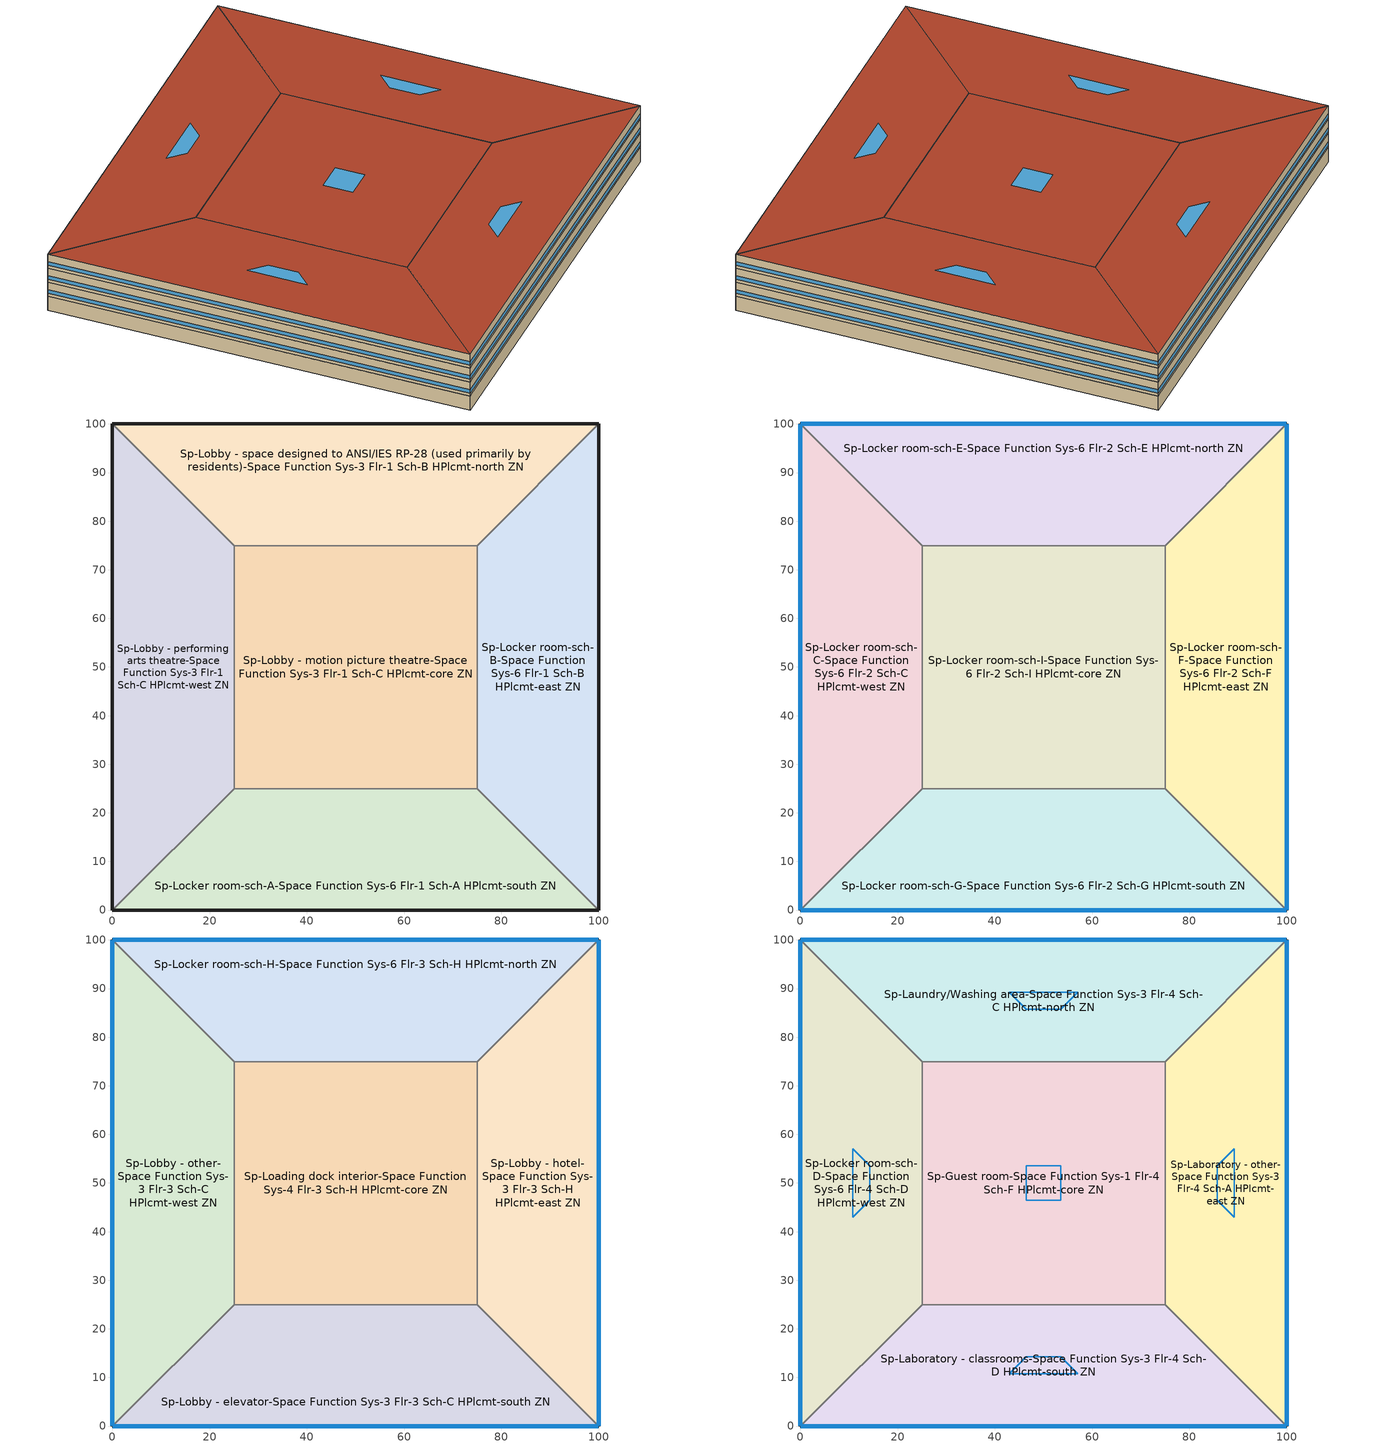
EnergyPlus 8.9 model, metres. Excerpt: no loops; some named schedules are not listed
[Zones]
Sp-Lobby - motion picture theatre-Space Function Sys-3 Flr-1 Sch-C HPlcmt-core ZN
 floor ground (BTAP-Grnd-Floor-Mass:U-0.757): 25,25 25,75 75,75 75,25 z0
 wall to Sp-Lobby - performing arts theatre-Space Function Sys-3 Flr-1 Sch-C HPlcmt-west ZN (BTAP-Int-Wall): 25,75 25,25 z0:3.8
 wall to Sp-Lobby - space designed to ANSI/IES RP-28 (used primarily by residents)-Space Function Sys-3 Flr-1 Sch-B HPlcmt-north ZN (BTAP-Int-Wall): 75,75 25,75 z0:3.8
 wall to Sp-Locker room-sch-B-Space Function Sys-6 Flr-1 Sch-B HPlcmt-east ZN (BTAP-Int-Wall): 75,25 75,75 z0:3.8
 wall to Sp-Locker room-sch-A-Space Function Sys-6 Flr-1 Sch-A HPlcmt-south ZN (BTAP-Int-Wall): 25,25 75,25 z0:3.8
Sp-Lobby - performing arts theatre-Space Function Sys-3 Flr-1 Sch-C HPlcmt-west ZN
 floor ground (BTAP-Grnd-Floor-Mass:U-0.757): 0,0 0,100 25,75 25,25 z0
 wall ground (BTAP-Grnd-Wall-Mass:U-0.284): 0,100 0,0 z0:3.8
 wall to Sp-Lobby - space designed to ANSI/IES RP-28 (used primarily by residents)-Space Function Sys-3 Flr-1 Sch-B HPlcmt-north ZN (BTAP-Int-Wall): 25,75 0,100 z0:3.8
 wall to Sp-Locker room-sch-A-Space Function Sys-6 Flr-1 Sch-A HPlcmt-south ZN (BTAP-Int-Wall): 0,0 25,25 z0:3.8
Sp-Lobby - space designed to ANSI/IES RP-28 (used primarily by residents)-Space Function Sys-3 Flr-1 Sch-B HPlcmt-north ZN
 floor ground (BTAP-Grnd-Floor-Mass:U-0.757): 0,100 100,100 75,75 25,75 z0
 wall ground (BTAP-Grnd-Wall-Mass:U-0.284): 100,100 0,100 z0:3.8
 wall to Sp-Locker room-sch-B-Space Function Sys-6 Flr-1 Sch-B HPlcmt-east ZN (BTAP-Int-Wall): 75,75 100,100 z0:3.8
Sp-Locker room-sch-A-Space Function Sys-6 Flr-1 Sch-A HPlcmt-south ZN
 floor ground (BTAP-Grnd-Floor-Mass:U-0.757): 100,0 0,0 25,25 75,25 z0
 wall ground (BTAP-Grnd-Wall-Mass:U-0.284): 0,0 100,0 z0:3.8
 wall to Sp-Locker room-sch-B-Space Function Sys-6 Flr-1 Sch-B HPlcmt-east ZN (BTAP-Int-Wall): 100,0 75,25 z0:3.8
Sp-Locker room-sch-B-Space Function Sys-6 Flr-1 Sch-B HPlcmt-east ZN
 floor ground (BTAP-Grnd-Floor-Mass:U-0.757): 100,100 100,0 75,25 75,75 z0
 wall ground (BTAP-Grnd-Wall-Mass:U-0.284): 100,0 100,100 z0:3.8
Sp-Locker room-sch-C-Space Function Sys-6 Flr-2 Sch-C HPlcmt-west ZN
 floor to Sp-Lobby - performing arts theatre-Space Function Sys-3 Flr-1 Sch-C HPlcmt-west ZN (BTAP-Int-Floor): 0,0 0,100 25,75 25,25 z3.8
 wall outside (BTAP-Ext-Wall-Mass:U-0.21): 0,100 0,0 z3.8:7.6
 wall to Sp-Locker room-sch-E-Space Function Sys-6 Flr-2 Sch-E HPlcmt-north ZN (BTAP-Int-Wall): 25,75 0,100 z3.8:7.6
 wall to Sp-Locker room-sch-I-Space Function Sys-6 Flr-2 Sch-I HPlcmt-core ZN (BTAP-Int-Wall): 25,25 25,75 z3.8:7.6
 wall to Sp-Locker room-sch-G-Space Function Sys-6 Flr-2 Sch-G HPlcmt-south ZN (BTAP-Int-Wall): 0,0 25,25 z3.8:7.6
 window (BTAP-Ext-FixedWindow:U=0.190 SHGC=0.600): 0,99.97 0,0.03 z4.56:5.51
Sp-Locker room-sch-E-Space Function Sys-6 Flr-2 Sch-E HPlcmt-north ZN
 floor to Sp-Lobby - space designed to ANSI/IES RP-28 (used primarily by residents)-Space Function Sys-3 Flr-1 Sch-B HPlcmt-north ZN (BTAP-Int-Floor): 0,100 100,100 75,75 25,75 z3.8
 wall outside (BTAP-Ext-Wall-Mass:U-0.21): 100,100 0,100 z3.8:7.6
 wall to Sp-Locker room-sch-F-Space Function Sys-6 Flr-2 Sch-F HPlcmt-east ZN (BTAP-Int-Wall): 75,75 100,100 z3.8:7.6
 wall to Sp-Locker room-sch-I-Space Function Sys-6 Flr-2 Sch-I HPlcmt-core ZN (BTAP-Int-Wall): 25,75 75,75 z3.8:7.6
 window (BTAP-Ext-FixedWindow:U=0.190 SHGC=0.600): 99.97,100 0.03,100 z4.56:5.51
Sp-Locker room-sch-F-Space Function Sys-6 Flr-2 Sch-F HPlcmt-east ZN
 floor to Sp-Locker room-sch-B-Space Function Sys-6 Flr-1 Sch-B HPlcmt-east ZN (BTAP-Int-Floor): 100,100 100,0 75,25 75,75 z3.8
 wall outside (BTAP-Ext-Wall-Mass:U-0.21): 100,0 100,100 z3.8:7.6
 wall to Sp-Locker room-sch-G-Space Function Sys-6 Flr-2 Sch-G HPlcmt-south ZN (BTAP-Int-Wall): 75,25 100,0 z3.8:7.6
 wall to Sp-Locker room-sch-I-Space Function Sys-6 Flr-2 Sch-I HPlcmt-core ZN (BTAP-Int-Wall): 75,75 75,25 z3.8:7.6
 window (BTAP-Ext-FixedWindow:U=0.190 SHGC=0.600): 100,0.03 100,99.97 z4.56:5.51
Sp-Locker room-sch-G-Space Function Sys-6 Flr-2 Sch-G HPlcmt-south ZN
 floor to Sp-Locker room-sch-A-Space Function Sys-6 Flr-1 Sch-A HPlcmt-south ZN (BTAP-Int-Floor): 100,0 0,0 25,25 75,25 z3.8
 wall outside (BTAP-Ext-Wall-Mass:U-0.21): 0,0 100,0 z3.8:7.6
 wall to Sp-Locker room-sch-I-Space Function Sys-6 Flr-2 Sch-I HPlcmt-core ZN (BTAP-Int-Wall): 75,25 25,25 z3.8:7.6
 window (BTAP-Ext-FixedWindow:U=0.190 SHGC=0.600): 0.03,0 99.97,0 z4.56:5.51
Sp-Locker room-sch-I-Space Function Sys-6 Flr-2 Sch-I HPlcmt-core ZN
 floor to Sp-Lobby - motion picture theatre-Space Function Sys-3 Flr-1 Sch-C HPlcmt-core ZN (BTAP-Int-Floor): 25,25 25,75 75,75 75,25 z3.8
Sp-Loading dock interior-Space Function Sys-4 Flr-3 Sch-H HPlcmt-core ZN
 floor to Sp-Locker room-sch-I-Space Function Sys-6 Flr-2 Sch-I HPlcmt-core ZN (BTAP-Int-Floor): 25,25 25,75 75,75 75,25 z7.6
 wall to Sp-Lobby - other-Space Function Sys-3 Flr-3 Sch-C HPlcmt-west ZN (BTAP-Int-Wall): 25,75 25,25 z7.6:11.4
 wall to Sp-Locker room-sch-H-Space Function Sys-6 Flr-3 Sch-H HPlcmt-north ZN (BTAP-Int-Wall): 75,75 25,75 z7.6:11.4
 wall to Sp-Lobby - hotel-Space Function Sys-3 Flr-3 Sch-H HPlcmt-east ZN (BTAP-Int-Wall): 75,25 75,75 z7.6:11.4
 wall to Sp-Lobby - elevator-Space Function Sys-3 Flr-3 Sch-C HPlcmt-south ZN (BTAP-Int-Wall): 25,25 75,25 z7.6:11.4
Sp-Lobby - elevator-Space Function Sys-3 Flr-3 Sch-C HPlcmt-south ZN
 floor to Sp-Locker room-sch-G-Space Function Sys-6 Flr-2 Sch-G HPlcmt-south ZN (BTAP-Int-Floor): 100,0 0,0 25,25 75,25 z7.6
 wall outside (BTAP-Ext-Wall-Mass:U-0.21): 0,0 100,0 z7.6:11.4
 wall to Sp-Lobby - other-Space Function Sys-3 Flr-3 Sch-C HPlcmt-west ZN (BTAP-Int-Wall): 25,25 0,0 z7.6:11.4
 wall to Sp-Lobby - hotel-Space Function Sys-3 Flr-3 Sch-H HPlcmt-east ZN (BTAP-Int-Wall): 100,0 75,25 z7.6:11.4
 window (BTAP-Ext-FixedWindow:U=0.190 SHGC=0.600): 0.03,0 99.97,0 z8.36:9.31
Sp-Lobby - hotel-Space Function Sys-3 Flr-3 Sch-H HPlcmt-east ZN
 floor to Sp-Locker room-sch-F-Space Function Sys-6 Flr-2 Sch-F HPlcmt-east ZN (BTAP-Int-Floor): 100,100 100,0 75,25 75,75 z7.6
 wall outside (BTAP-Ext-Wall-Mass:U-0.21): 100,0 100,100 z7.6:11.4
 wall to Sp-Locker room-sch-H-Space Function Sys-6 Flr-3 Sch-H HPlcmt-north ZN (BTAP-Int-Wall): 100,100 75,75 z7.6:11.4
 window (BTAP-Ext-FixedWindow:U=0.190 SHGC=0.600): 100,0.03 100,99.97 z8.36:9.31
Sp-Lobby - other-Space Function Sys-3 Flr-3 Sch-C HPlcmt-west ZN
 floor to Sp-Locker room-sch-C-Space Function Sys-6 Flr-2 Sch-C HPlcmt-west ZN (BTAP-Int-Floor): 0,0 0,100 25,75 25,25 z7.6
 wall outside (BTAP-Ext-Wall-Mass:U-0.21): 0,100 0,0 z7.6:11.4
 wall to Sp-Locker room-sch-H-Space Function Sys-6 Flr-3 Sch-H HPlcmt-north ZN (BTAP-Int-Wall): 25,75 0,100 z7.6:11.4
 window (BTAP-Ext-FixedWindow:U=0.190 SHGC=0.600): 0,99.97 0,0.03 z8.36:9.31
Sp-Locker room-sch-H-Space Function Sys-6 Flr-3 Sch-H HPlcmt-north ZN
 floor to Sp-Locker room-sch-E-Space Function Sys-6 Flr-2 Sch-E HPlcmt-north ZN (BTAP-Int-Floor): 0,100 100,100 75,75 25,75 z7.6
 wall outside (BTAP-Ext-Wall-Mass:U-0.21): 100,100 0,100 z7.6:11.4
 window (BTAP-Ext-FixedWindow:U=0.190 SHGC=0.600): 99.97,100 0.03,100 z8.36:9.31
Sp-Guest room-Space Function Sys-1 Flr-4 Sch-F HPlcmt-core ZN
 floor to Sp-Loading dock interior-Space Function Sys-4 Flr-3 Sch-H HPlcmt-core ZN (BTAP-Int-Floor): 25,25 25,75 75,75 75,25 z11.4
 wall to Sp-Locker room-sch-D-Space Function Sys-6 Flr-4 Sch-D HPlcmt-west ZN (BTAP-Int-Wall): 25,75 25,25 z11.4:15.2
 wall to Sp-Laundry/Washing area-Space Function Sys-3 Flr-4 Sch-C HPlcmt-north ZN (BTAP-Int-Wall): 75,75 25,75 z11.4:15.2
 wall to Sp-Laboratory - other-Space Function Sys-3 Flr-4 Sch-A HPlcmt-east ZN (BTAP-Int-Wall): 75,25 75,75 z11.4:15.2
 wall to Sp-Laboratory - classrooms-Space Function Sys-3 Flr-4 Sch-D HPlcmt-south ZN (BTAP-Int-Wall): 25,25 75,25 z11.4:15.2
 roof outside (BTAP-Ext-Roof-Metal:U-0.138): 75,25 75,75 25,75 25,25 z15.2
 skylight (BTAP-Ext-Skylights:U=0.190 SHGC=0.600): 53.54,46.46 53.54,53.54 46.46,53.54 46.46,46.46 z15.2
Sp-Laboratory - classrooms-Space Function Sys-3 Flr-4 Sch-D HPlcmt-south ZN
 floor to Sp-Lobby - elevator-Space Function Sys-3 Flr-3 Sch-C HPlcmt-south ZN (BTAP-Int-Floor): 100,0 0,0 25,25 75,25 z11.4
 wall outside (BTAP-Ext-Wall-Mass:U-0.21): 0,0 100,0 z11.4:15.2
 wall to Sp-Locker room-sch-D-Space Function Sys-6 Flr-4 Sch-D HPlcmt-west ZN (BTAP-Int-Wall): 25,25 0,0 z11.4:15.2
 wall to Sp-Laboratory - other-Space Function Sys-3 Flr-4 Sch-A HPlcmt-east ZN (BTAP-Int-Wall): 100,0 75,25 z11.4:15.2
 window (BTAP-Ext-FixedWindow:U=0.190 SHGC=0.600): 0.03,0 99.97,0 z12.16:13.11
 roof outside (BTAP-Ext-Roof-Metal:U-0.138): 75,25 25,25 0,0 100,0 z15.2
 skylight (BTAP-Ext-Skylights:U=0.190 SHGC=0.600): 53.54,14.27 46.46,14.27 42.93,10.73 57.07,10.73 z15.2
Sp-Laboratory - other-Space Function Sys-3 Flr-4 Sch-A HPlcmt-east ZN
 floor to Sp-Lobby - hotel-Space Function Sys-3 Flr-3 Sch-H HPlcmt-east ZN (BTAP-Int-Floor): 100,100 100,0 75,25 75,75 z11.4
 wall outside (BTAP-Ext-Wall-Mass:U-0.21): 100,0 100,100 z11.4:15.2
 wall to Sp-Laundry/Washing area-Space Function Sys-3 Flr-4 Sch-C HPlcmt-north ZN (BTAP-Int-Wall): 100,100 75,75 z11.4:15.2
 window (BTAP-Ext-FixedWindow:U=0.190 SHGC=0.600): 100,0.03 100,99.97 z12.16:13.11
 roof outside (BTAP-Ext-Roof-Metal:U-0.138): 75,75 75,25 100,0 100,100 z15.2
 skylight (BTAP-Ext-Skylights:U=0.190 SHGC=0.600): 85.73,53.54 85.73,46.46 89.27,42.93 89.27,57.07 z15.2
Sp-Laundry/Washing area-Space Function Sys-3 Flr-4 Sch-C HPlcmt-north ZN
 floor to Sp-Locker room-sch-H-Space Function Sys-6 Flr-3 Sch-H HPlcmt-north ZN (BTAP-Int-Floor): 0,100 100,100 75,75 25,75 z11.4
 wall outside (BTAP-Ext-Wall-Mass:U-0.21): 100,100 0,100 z11.4:15.2
 wall to Sp-Locker room-sch-D-Space Function Sys-6 Flr-4 Sch-D HPlcmt-west ZN (BTAP-Int-Wall): 0,100 25,75 z11.4:15.2
 window (BTAP-Ext-FixedWindow:U=0.190 SHGC=0.600): 99.97,100 0.03,100 z12.16:13.11
 roof outside (BTAP-Ext-Roof-Metal:U-0.138): 25,75 75,75 100,100 0,100 z15.2
 skylight (BTAP-Ext-Skylights:U=0.190 SHGC=0.600): 46.46,85.73 53.54,85.73 57.07,89.27 42.93,89.27 z15.2
Sp-Locker room-sch-D-Space Function Sys-6 Flr-4 Sch-D HPlcmt-west ZN
 floor to Sp-Lobby - other-Space Function Sys-3 Flr-3 Sch-C HPlcmt-west ZN (BTAP-Int-Floor): 0,0 0,100 25,75 25,25 z11.4
 wall outside (BTAP-Ext-Wall-Mass:U-0.21): 0,100 0,0 z11.4:15.2
 window (BTAP-Ext-FixedWindow:U=0.190 SHGC=0.600): 0,99.97 0,0.03 z12.16:13.11
 roof outside (BTAP-Ext-Roof-Metal:U-0.138): 25,25 25,75 0,100 0,0 z15.2
 skylight (BTAP-Ext-Skylights:U=0.190 SHGC=0.600): 14.27,46.46 14.27,53.54 10.73,57.07 10.73,42.93 z15.2
[Building]
Building 1
[Site:Location]
Fort McMurray AP_AB_CAN: Latitude {deg}=56.653; Longitude {deg}=-111.223; Time Zone {hr}=-7; Elevation {m}=369.1
[Site:GroundTemperature:BuildingSurface]
19.527, 19.502, 19.536, 19.598, 20.002, 21.64, 22.225, 22.375, 21.449, 20.121, 19.802, 19.633
[Site:WaterMainsTemperature]
Calculation Method=Correlation; Annual Average Outdoor Air Temperature {C}=1.875; Maximum Difference In Monthly Average Outdoor Air Temperatures {deltaC}=34.4
[SizingPeriod:DesignDay] Day of Month=21; Dry-Bulb Temperature Range Modifier Type=DefaultMultipliers; Humidity Condition Type=Wetbulb; Barometric Pressure {Pa}=96969; Rain Indicator=No; Snow Indicator=No; Daylight Saving Time Indicator=No
Name | Month | Day Type | Maximum Dry-Bulb Temperature {C} | Daily Dry-Bulb Temperature Range {deltaC} | Wetbulb or DewPoint at Maximum Dry-Bulb {C} | Wind Speed {m/s} | Wind Direction {deg} | Solar Model Indicator | ASHRAE Clear Sky Optical Depth for Beam Irradiance (taub) | ASHRAE Clear Sky Optical Depth for Diffuse Irradiance (taud) | Sky Clearness
Fort McMurray AP Ann Clg .4% Condns DB=>MWB | 7 | SummerDesignDay | 28.9 | 12.4 | 17.8 | 3.7 | 250 | ASHRAETau | 0.377 | 2.403
Fort McMurray AP Ann Htg 99.6% Condns DB | 1 | WinterDesignDay | -36.2 | 0 | -36.2 | 1 | 90 | ASHRAEClearSky |  |  | 0
[Material] Thermal Absorptance=0.9
Name | Roughness | Thickness {m} | Conductivity {W/m-K} | Density {kg/m3} | Specific Heat {J/kg-K} | Solar Absorptance | Visible Absorptance
1/2IN Gypsum 1 | Smooth | 0.0127 | 0.16 | 784.9 | 830 | 0.4 | 0.4
100mm Normalweight concrete floor 1 | MediumSmooth | 0.1016 | 2.31 | 2322 | 832 | 0.7 | 0.7
1IN Stucco 1 | Smooth | 0.0253 | 0.6918 | 1858 | 837 | 0.7 | 0.92
6 in. Normalweight Concrete Floor 1; 6 in. Normalweight Concrete Floor 2 | MediumRough | 0.1524 | 2.31 | 2322 | 832 | 0.7 | 0.7
8IN CONCRETE HW RefBldg 1 | Rough | 0.2032 | 1.311 | 2240 | 836.8 | 0.7 | 0.7
G01 13mm gypsum board 1 | Smooth | 0.0127 | 0.16 | 800 | 1090 | 0.7 | 0.5
Metal Roof Surface 1 | Smooth | 0.0008 | 45.28 | 7824 | 500 | 0.7 | 0.7
[Material:NoMass] Roughness=Smooth; Thermal Absorptance=0.9; Solar Absorptance=0.7
Name | Thermal Resistance {m2-K/W} | Visible Absorptance
Typical Carpet Pad | 0.21648 | 0.8
Typical Carpet Pad 2 | 1.25503 | 0.8
Typical Carpet Pad 3 | 3.45515 | 0.8
Typical Insulation 2 | 4.49096 | 0.7
Typical Insulation 3 | 7.24636 | 0.7
[WindowMaterial:SimpleGlazingSystem]
SimpleGlazing:U=0.190 SHGC=0.600: U-Factor {W/m2-K}=1.9; Solar Heat Gain Coefficient=0.6; Visible Transmittance=0.21
[Construction]
BTAP-Ext-FixedWindow:U=0.190 SHGC=0.600; BTAP-Ext-Skylights:U=0.190 SHGC=0.600: SimpleGlazing:U=0.190 SHGC=0.600
BTAP-Ext-Roof-Metal:U-0.138: Metal Roof Surface 1, Typical Insulation 3
BTAP-Ext-Wall-Mass:U-0.21: 1IN Stucco 1, 8IN CONCRETE HW RefBldg 1, Typical Insulation 2, 1/2IN Gypsum 1
BTAP-Grnd-Floor-Mass:U-0.757: 6 in. Normalweight Concrete Floor 1, Typical Carpet Pad 2
BTAP-Grnd-Wall-Mass:U-0.284: 6 in. Normalweight Concrete Floor 2, Typical Carpet Pad 3
BTAP-Int-Floor: 100mm Normalweight concrete floor 1, Typical Carpet Pad
BTAP-Int-Wall: G01 13mm gypsum board 1, G01 13mm gypsum board 1
[Zone]
Sp-Guest room-Space Function Sys-1 Flr-4 Sch-F HPlcmt-core ZN; Sp-Laboratory - classrooms-Space Function Sys-3 Flr-4 Sch-D HPlcmt-south ZN; Sp-Laboratory - other-Space Function Sys-3 Flr-4 Sch-A HPlcmt-east ZN; Sp-Laundry/Washing area-Space Function Sys-3 Flr-4 Sch-C HPlcmt-north ZN; Sp-Loading dock interior-Space Function Sys-4 Flr-3 Sch-H HPlcmt-core ZN; Sp-Lobby - elevator-Space Function Sys-3 Flr-3 Sch-C HPlcmt-south ZN; Sp-Lobby - hotel-Space Function Sys-3 Flr-3 Sch-H HPlcmt-east ZN; Sp-Lobby - motion picture theatre-Space Function Sys-3 Flr-1 Sch-C HPlcmt-core ZN; Sp-Lobby - other-Space Function Sys-3 Flr-3 Sch-C HPlcmt-west ZN; Sp-Lobby - performing arts theatre-Space Function Sys-3 Flr-1 Sch-C HPlcmt-west ZN; Sp-Lobby - space designed to ANSI/IES RP-28 (used primarily by residents)-Space Function Sys-3 Flr-1 Sch-B HPlcmt-north ZN; Sp-Locker room-sch-A-Space Function Sys-6 Flr-1 Sch-A HPlcmt-south ZN; Sp-Locker room-sch-B-Space Function Sys-6 Flr-1 Sch-B HPlcmt-east ZN; Sp-Locker room-sch-C-Space Function Sys-6 Flr-2 Sch-C HPlcmt-west ZN; Sp-Locker room-sch-D-Space Function Sys-6 Flr-4 Sch-D HPlcmt-west ZN; Sp-Locker room-sch-E-Space Function Sys-6 Flr-2 Sch-E HPlcmt-north ZN; Sp-Locker room-sch-F-Space Function Sys-6 Flr-2 Sch-F HPlcmt-east ZN; Sp-Locker room-sch-G-Space Function Sys-6 Flr-2 Sch-G HPlcmt-south ZN; Sp-Locker room-sch-H-Space Function Sys-6 Flr-3 Sch-H HPlcmt-north ZN; Sp-Locker room-sch-I-Space Function Sys-6 Flr-2 Sch-I HPlcmt-core ZN
[ZoneInfiltration:DesignFlowRate] Schedule=Always On Discrete; Design Flow Rate Calculation Method=Flow/ExteriorArea; Flow per Exterior Surface Area {m3/s-m2}=0.00025; Constant Term Coefficient=0; Temperature Term Coefficient=0; Velocity Term Coefficient=0.224; Velocity Squared Term Coefficient=0
Name | Zone or ZoneList
Guest room-Space Function Infiltration | Sp-Guest room-Space Function Sys-1 Flr-4 Sch-F HPlcmt-core ZN
Laboratory - classrooms-Space Function Infiltration | Sp-Laboratory - classrooms-Space Function Sys-3 Flr-4 Sch-D HPlcmt-south ZN
Laboratory - other-Space Function Infiltration | Sp-Laboratory - other-Space Function Sys-3 Flr-4 Sch-A HPlcmt-east ZN
Laundry/Washing area-Space Function Infiltration | Sp-Laundry/Washing area-Space Function Sys-3 Flr-4 Sch-C HPlcmt-north ZN
Lobby - elevator-Space Function Infiltration | Sp-Lobby - elevator-Space Function Sys-3 Flr-3 Sch-C HPlcmt-south ZN
Lobby - hotel-Space Function Infiltration | Sp-Lobby - hotel-Space Function Sys-3 Flr-3 Sch-H HPlcmt-east ZN
Lobby - other-Space Function Infiltration | Sp-Lobby - other-Space Function Sys-3 Flr-3 Sch-C HPlcmt-west ZN
Locker room-sch-C-Space Function Infiltration | Sp-Locker room-sch-C-Space Function Sys-6 Flr-2 Sch-C HPlcmt-west ZN
Locker room-sch-D-Space Function Infiltration | Sp-Locker room-sch-D-Space Function Sys-6 Flr-4 Sch-D HPlcmt-west ZN
Locker room-sch-E-Space Function Infiltration | Sp-Locker room-sch-E-Space Function Sys-6 Flr-2 Sch-E HPlcmt-north ZN
Locker room-sch-F-Space Function Infiltration | Sp-Locker room-sch-F-Space Function Sys-6 Flr-2 Sch-F HPlcmt-east ZN
Locker room-sch-G-Space Function Infiltration | Sp-Locker room-sch-G-Space Function Sys-6 Flr-2 Sch-G HPlcmt-south ZN
Locker room-sch-H-Space Function Infiltration | Sp-Locker room-sch-H-Space Function Sys-6 Flr-3 Sch-H HPlcmt-north ZN
[AvailabilityManager:NightCycle] Applicability Schedule=Always On Discrete; Control Type=CycleOnAny; Thermostat Tolerance {deltaC}=1; Cycling Run Time Control Type=FixedRunTime; Cycling Run Time {s}=3600
Name | Fan Schedule
Availability Manager Night Cycle 1 | Sys_1_Make-up air unit Occ Sch
Availability Manager Night Cycle 2 | Sys_3_PSZ Sp-Laboratory - classrooms-Space Function Sys-3 Flr-4 Sch-D HPlcmt-south ZN Occ Sch
Availability Manager Night Cycle 3 | Sys_3_PSZ Sp-Laboratory - other-Space Function Sys-3 Flr-4 Sch-A HPlcmt-east ZN Occ Sch
Availability Manager Night Cycle 4 | Sys_3_PSZ Sp-Laundry/Washing area-Space Function Sys-3 Flr-4 Sch-C HPlcmt-north ZN Occ Sch
Availability Manager Night Cycle 5 | Sys_3_PSZ Sp-Lobby - elevator-Space Function Sys-3 Flr-3 Sch-C HPlcmt-south ZN Occ Sch
Availability Manager Night Cycle 6 | Sys_3_PSZ Sp-Lobby - hotel-Space Function Sys-3 Flr-3 Sch-H HPlcmt-east ZN Occ Sch
Availability Manager Night Cycle 7 | Sys_3_PSZ Sp-Lobby - motion picture theatre-Space Function Sys-3 Flr-1 Sch-C HPlcmt-core ZN Occ Sch
Availability Manager Night Cycle 8 | Sys_3_PSZ Sp-Lobby - other-Space Function Sys-3 Flr-3 Sch-C HPlcmt-west ZN Occ Sch
Availability Manager Night Cycle 9 | Sys_3_PSZ Sp-Lobby - performing arts theatre-Space Function Sys-3 Flr-1 Sch-C HPlcmt-west ZN Occ Sch
Availability Manager Night Cycle 10 | Sys_3_PSZ Sp-Lobby - space designed to ANSI/IES RP-28 (used primarily by residents)-Space Function Sys-3 Flr-1 Sch-B HPlcmt-north ZN Occ Sch
Availability Manager Night Cycle 11 | Sys_4_PSZ_Sp-Loading dock interior-Space Function Sys-4 Flr-3 Sch-H HPlcmt-core ZN Occ Sch
Availability Manager Night Cycle 12 | Sys_6_VAV with Reheat Occ Sch
Availability Manager Night Cycle 13 | Sys_6_VAV with Reheat 1 Occ Sch
Availability Manager Night Cycle 14 | Sys_6_VAV with Reheat 2 Occ Sch
Availability Manager Night Cycle 15 | Sys_6_VAV with Reheat 3 Occ Sch
[AvailabilityManager:Scheduled] Schedule=Always On Discrete
Air Loop HVAC Outdoor Air System 1 Availability Manager; Air Loop HVAC Outdoor Air System 8 Availability Manager; Air Loop HVAC Outdoor Air System 9 Availability Manager; Air Loop HVAC Outdoor Air System 10 Availability Manager; Air Loop HVAC Outdoor Air System 6 Availability Manager; Air Loop HVAC Outdoor Air System 7 Availability Manager; Air Loop HVAC Outdoor Air System 3 Availability Manager; Air Loop HVAC Outdoor Air System 5 Availability Manager; Air Loop HVAC Outdoor Air System 2 Availability Manager; Air Loop HVAC Outdoor Air System 4 Availability Manager; Air Loop HVAC Outdoor Air System 11 Availability Manager; Air Loop HVAC Outdoor Air System 12 Availability Manager; Air Loop HVAC Outdoor Air System 13 Availability Manager; Air Loop HVAC Outdoor Air System 14 Availability Manager; Air Loop HVAC Outdoor Air System 15 Availability Manager
[Schedule:Day:Interval]
Sys_1_Make-up air unit Occ Sch Sunday; Sys_1_Make-up air unit Occ Sch Monday; Sys_1_Make-up air unit Occ Sch Tuesday; Sys_1_Make-up air unit Occ Sch Wednesday; Sys_1_Make-up air unit Occ Sch Thursday; Sys_1_Make-up air unit Occ Sch Friday; Sys_1_Make-up air unit Occ Sch Saturday: No, 10:00, 1, 16:00, 0, 24:00, 1
Sys_1_Make-up air unit Occ Sch Default; Sys_1_Make-up air unit Occ Sch Summer Design Day; Sys_1_Make-up air unit Occ Sch Winter Design Day; Sys_3_PSZ Sp-Laboratory - classrooms-Space Function Sys-3 Flr-4 Sch-D HPlcmt-south ZN Occ Sch Default; Sys_3_PSZ Sp-Laboratory - classrooms-Space Function Sys-3 Flr-4 Sch-D HPlcmt-south ZN Occ Sch Summer Design Day; Sys_3_PSZ Sp-Laboratory - classrooms-Space Function Sys-3 Flr-4 Sch-D HPlcmt-south ZN Occ Sch Winter Design Day; Sys_3_PSZ Sp-Laboratory - other-Space Function Sys-3 Flr-4 Sch-A HPlcmt-east ZN Occ Sch Default; Sys_3_PSZ Sp-Laboratory - other-Space Function Sys-3 Flr-4 Sch-A HPlcmt-east ZN Occ Sch Summer Design Day; Sys_3_PSZ Sp-Laboratory - other-Space Function Sys-3 Flr-4 Sch-A HPlcmt-east ZN Occ Sch Winter Design Day; Sys_3_PSZ Sp-Laundry/Washing area-Space Function Sys-3 Flr-4 Sch-C HPlcmt-north ZN Occ Sch Default; Sys_3_PSZ Sp-Laundry/Washing area-Space Function Sys-3 Flr-4 Sch-C HPlcmt-north ZN Occ Sch Summer Design Day; Sys_3_PSZ Sp-Laundry/Washing area-Space Function Sys-3 Flr-4 Sch-C HPlcmt-north ZN Occ Sch Winter Design Day; Sys_3_PSZ Sp-Lobby - elevator-Space Function Sys-3 Flr-3 Sch-C HPlcmt-south ZN Occ Sch Default; Sys_3_PSZ Sp-Lobby - elevator-Space Function Sys-3 Flr-3 Sch-C HPlcmt-south ZN Occ Sch Summer Design Day; Sys_3_PSZ Sp-Lobby - elevator-Space Function Sys-3 Flr-3 Sch-C HPlcmt-south ZN Occ Sch Winter Design Day; Sys_3_PSZ Sp-Lobby - hotel-Space Function Sys-3 Flr-3 Sch-H HPlcmt-east ZN Occ Sch Sunday; Sys_3_PSZ Sp-Lobby - hotel-Space Function Sys-3 Flr-3 Sch-H HPlcmt-east ZN Occ Sch Monday: No, 24:00, 1
Sys_3_PSZ Sp-Laboratory - classrooms-Space Function Sys-3 Flr-4 Sch-D HPlcmt-south ZN Occ Sch Sunday; Sys_3_PSZ Sp-Laboratory - classrooms-Space Function Sys-3 Flr-4 Sch-D HPlcmt-south ZN Occ Sch Saturday; Sys_3_PSZ Sp-Laboratory - other-Space Function Sys-3 Flr-4 Sch-A HPlcmt-east ZN Occ Sch Sunday; Sys_3_PSZ Sp-Laboratory - other-Space Function Sys-3 Flr-4 Sch-A HPlcmt-east ZN Occ Sch Saturday: No, 24:00, 0
Sys_3_PSZ Sp-Laboratory - classrooms-Space Function Sys-3 Flr-4 Sch-D HPlcmt-south ZN Occ Sch Monday; Sys_3_PSZ Sp-Laboratory - classrooms-Space Function Sys-3 Flr-4 Sch-D HPlcmt-south ZN Occ Sch Tuesday; Sys_3_PSZ Sp-Laboratory - classrooms-Space Function Sys-3 Flr-4 Sch-D HPlcmt-south ZN Occ Sch Wednesday; Sys_3_PSZ Sp-Laboratory - classrooms-Space Function Sys-3 Flr-4 Sch-D HPlcmt-south ZN Occ Sch Thursday; Sys_3_PSZ Sp-Laboratory - classrooms-Space Function Sys-3 Flr-4 Sch-D HPlcmt-south ZN Occ Sch Friday: No, 09:00, 0, 18:00, 1, 19:00, 0, 22:00, 1, 24:00, 0
Sys_3_PSZ Sp-Laboratory - other-Space Function Sys-3 Flr-4 Sch-A HPlcmt-east ZN Occ Sch Monday; Sys_3_PSZ Sp-Laboratory - other-Space Function Sys-3 Flr-4 Sch-A HPlcmt-east ZN Occ Sch Tuesday; Sys_3_PSZ Sp-Laboratory - other-Space Function Sys-3 Flr-4 Sch-A HPlcmt-east ZN Occ Sch Wednesday; Sys_3_PSZ Sp-Laboratory - other-Space Function Sys-3 Flr-4 Sch-A HPlcmt-east ZN Occ Sch Thursday; Sys_3_PSZ Sp-Laboratory - other-Space Function Sys-3 Flr-4 Sch-A HPlcmt-east ZN Occ Sch Friday: No, 08:00, 0, 19:00, 1, 24:00, 0
Sys_3_PSZ Sp-Laundry/Washing area-Space Function Sys-3 Flr-4 Sch-C HPlcmt-north ZN Occ Sch Sunday; Sys_3_PSZ Sp-Lobby - elevator-Space Function Sys-3 Flr-3 Sch-C HPlcmt-south ZN Occ Sch Sunday: No, 09:00, 0, 19:00, 1, 24:00, 0
Sys_3_PSZ Sp-Laundry/Washing area-Space Function Sys-3 Flr-4 Sch-C HPlcmt-north ZN Occ Sch Monday; Sys_3_PSZ Sp-Laundry/Washing area-Space Function Sys-3 Flr-4 Sch-C HPlcmt-north ZN Occ Sch Tuesday; Sys_3_PSZ Sp-Laundry/Washing area-Space Function Sys-3 Flr-4 Sch-C HPlcmt-north ZN Occ Sch Wednesday; Sys_3_PSZ Sp-Laundry/Washing area-Space Function Sys-3 Flr-4 Sch-C HPlcmt-north ZN Occ Sch Thursday; Sys_3_PSZ Sp-Laundry/Washing area-Space Function Sys-3 Flr-4 Sch-C HPlcmt-north ZN Occ Sch Friday; Sys_3_PSZ Sp-Laundry/Washing area-Space Function Sys-3 Flr-4 Sch-C HPlcmt-north ZN Occ Sch Saturday; Sys_3_PSZ Sp-Lobby - elevator-Space Function Sys-3 Flr-3 Sch-C HPlcmt-south ZN Occ Sch Monday; Sys_3_PSZ Sp-Lobby - elevator-Space Function Sys-3 Flr-3 Sch-C HPlcmt-south ZN Occ Sch Tuesday; Sys_3_PSZ Sp-Lobby - elevator-Space Function Sys-3 Flr-3 Sch-C HPlcmt-south ZN Occ Sch Wednesday; Sys_3_PSZ Sp-Lobby - elevator-Space Function Sys-3 Flr-3 Sch-C HPlcmt-south ZN Occ Sch Thursday; Sys_3_PSZ Sp-Lobby - elevator-Space Function Sys-3 Flr-3 Sch-C HPlcmt-south ZN Occ Sch Friday; Sys_3_PSZ Sp-Lobby - elevator-Space Function Sys-3 Flr-3 Sch-C HPlcmt-south ZN Occ Sch Saturday: No, 09:00, 0, 21:00, 1, 24:00, 0
[Schedule:Week:Daily]
Sys_1_Make-up air unit Occ Sch Week Rule - Jan1-Dec31: Sys_1_Make-up air unit Occ Sch Sunday, Sys_1_Make-up air unit Occ Sch Monday, Sys_1_Make-up air unit Occ Sch Tuesday, Sys_1_Make-up air unit Occ Sch Wednesday, Sys_1_Make-up air unit Occ Sch Thursday, Sys_1_Make-up air unit Occ Sch Friday, Sys_1_Make-up air unit Occ Sch Saturday, Sys_1_Make-up air unit Occ Sch Default, Sys_1_Make-up air unit Occ Sch Summer Design Day, Sys_1_Make-up air unit Occ Sch Winter Design Day, Sys_1_Make-up air unit Occ Sch Default, Sys_1_Make-up air unit Occ Sch Default
Sys_3_PSZ Sp-Laboratory - classrooms-Space Function Sys-3 Flr-4 Sch-D HPlcmt-south ZN Occ Sch Week Rule - Jan1-Dec31: Sys_3_PSZ Sp-Laboratory - classrooms-Space Function Sys-3 Flr-4 Sch-D HPlcmt-south ZN Occ Sch Sunday, Sys_3_PSZ Sp-Laboratory - classrooms-Space Function Sys-3 Flr-4 Sch-D HPlcmt-south ZN Occ Sch Monday, Sys_3_PSZ Sp-Laboratory - classrooms-Space Function Sys-3 Flr-4 Sch-D HPlcmt-south ZN Occ Sch Tuesday, Sys_3_PSZ Sp-Laboratory - classrooms-Space Function Sys-3 Flr-4 Sch-D HPlcmt-south ZN Occ Sch Wednesday, Sys_3_PSZ Sp-Laboratory - classrooms-Space Function Sys-3 Flr-4 Sch-D HPlcmt-south ZN Occ Sch Thursday, Sys_3_PSZ Sp-Laboratory - classrooms-Space Function Sys-3 Flr-4 Sch-D HPlcmt-south ZN Occ Sch Friday, Sys_3_PSZ Sp-Laboratory - classrooms-Space Function Sys-3 Flr-4 Sch-D HPlcmt-south ZN Occ Sch Saturday, Sys_3_PSZ Sp-Laboratory - classrooms-Space Function Sys-3 Flr-4 Sch-D HPlcmt-south ZN Occ Sch Default, Sys_3_PSZ Sp-Laboratory - classrooms-Space Function Sys-3 Flr-4 Sch-D HPlcmt-south ZN Occ Sch Summer Design Day, Sys_3_PSZ Sp-Laboratory - classrooms-Space Function Sys-3 Flr-4 Sch-D HPlcmt-south ZN Occ Sch Winter Design Day, Sys_3_PSZ Sp-Laboratory - classrooms-Space Function Sys-3 Flr-4 Sch-D HPlcmt-south ZN Occ Sch Default, Sys_3_PSZ Sp-Laboratory - classrooms-Space Function Sys-3 Flr-4 Sch-D HPlcmt-south ZN Occ Sch Default
Sys_3_PSZ Sp-Laboratory - other-Space Function Sys-3 Flr-4 Sch-A HPlcmt-east ZN Occ Sch Week Rule - Jan1-Dec31: Sys_3_PSZ Sp-Laboratory - other-Space Function Sys-3 Flr-4 Sch-A HPlcmt-east ZN Occ Sch Sunday, Sys_3_PSZ Sp-Laboratory - other-Space Function Sys-3 Flr-4 Sch-A HPlcmt-east ZN Occ Sch Monday, Sys_3_PSZ Sp-Laboratory - other-Space Function Sys-3 Flr-4 Sch-A HPlcmt-east ZN Occ Sch Tuesday, Sys_3_PSZ Sp-Laboratory - other-Space Function Sys-3 Flr-4 Sch-A HPlcmt-east ZN Occ Sch Wednesday, Sys_3_PSZ Sp-Laboratory - other-Space Function Sys-3 Flr-4 Sch-A HPlcmt-east ZN Occ Sch Thursday, Sys_3_PSZ Sp-Laboratory - other-Space Function Sys-3 Flr-4 Sch-A HPlcmt-east ZN Occ Sch Friday, Sys_3_PSZ Sp-Laboratory - other-Space Function Sys-3 Flr-4 Sch-A HPlcmt-east ZN Occ Sch Saturday, Sys_3_PSZ Sp-Laboratory - other-Space Function Sys-3 Flr-4 Sch-A HPlcmt-east ZN Occ Sch Default, Sys_3_PSZ Sp-Laboratory - other-Space Function Sys-3 Flr-4 Sch-A HPlcmt-east ZN Occ Sch Summer Design Day, Sys_3_PSZ Sp-Laboratory - other-Space Function Sys-3 Flr-4 Sch-A HPlcmt-east ZN Occ Sch Winter Design Day, Sys_3_PSZ Sp-Laboratory - other-Space Function Sys-3 Flr-4 Sch-A HPlcmt-east ZN Occ Sch Default, Sys_3_PSZ Sp-Laboratory - other-Space Function Sys-3 Flr-4 Sch-A HPlcmt-east ZN Occ Sch Default
Sys_3_PSZ Sp-Laundry/Washing area-Space Function Sys-3 Flr-4 Sch-C HPlcmt-north ZN Occ Sch Week Rule - Jan1-Dec31: Sys_3_PSZ Sp-Laundry/Washing area-Space Function Sys-3 Flr-4 Sch-C HPlcmt-north ZN Occ Sch Sunday, Sys_3_PSZ Sp-Laundry/Washing area-Space Function Sys-3 Flr-4 Sch-C HPlcmt-north ZN Occ Sch Monday, Sys_3_PSZ Sp-Laundry/Washing area-Space Function Sys-3 Flr-4 Sch-C HPlcmt-north ZN Occ Sch Tuesday, Sys_3_PSZ Sp-Laundry/Washing area-Space Function Sys-3 Flr-4 Sch-C HPlcmt-north ZN Occ Sch Wednesday, Sys_3_PSZ Sp-Laundry/Washing area-Space Function Sys-3 Flr-4 Sch-C HPlcmt-north ZN Occ Sch Thursday, Sys_3_PSZ Sp-Laundry/Washing area-Space Function Sys-3 Flr-4 Sch-C HPlcmt-north ZN Occ Sch Friday, Sys_3_PSZ Sp-Laundry/Washing area-Space Function Sys-3 Flr-4 Sch-C HPlcmt-north ZN Occ Sch Saturday, Sys_3_PSZ Sp-Laundry/Washing area-Space Function Sys-3 Flr-4 Sch-C HPlcmt-north ZN Occ Sch Default, Sys_3_PSZ Sp-Laundry/Washing area-Space Function Sys-3 Flr-4 Sch-C HPlcmt-north ZN Occ Sch Summer Design Day, Sys_3_PSZ Sp-Laundry/Washing area-Space Function Sys-3 Flr-4 Sch-C HPlcmt-north ZN Occ Sch Winter Design Day, Sys_3_PSZ Sp-Laundry/Washing area-Space Function Sys-3 Flr-4 Sch-C HPlcmt-north ZN Occ Sch Default, Sys_3_PSZ Sp-Laundry/Washing area-Space Function Sys-3 Flr-4 Sch-C HPlcmt-north ZN Occ Sch Default
Sys_4_PSZ_Sp-Loading dock interior-Space Function Sys-4 Flr-3 Sch-H HPlcmt-core ZN Occ Sch Week Rule - Jan1-Dec31: Sys_4_PSZ_Sp-Loading dock interior-Space Function Sys-4 Flr-3 Sch-H HPlcmt-core ZN Occ Sch Sunday, Sys_4_PSZ_Sp-Loading dock interior-Space Function Sys-4 Flr-3 Sch-H HPlcmt-core ZN Occ Sch Monday, Sys_4_PSZ_Sp-Loading dock interior-Space Function Sys-4 Flr-3 Sch-H HPlcmt-core ZN Occ Sch Tuesday, Sys_4_PSZ_Sp-Loading dock interior-Space Function Sys-4 Flr-3 Sch-H HPlcmt-core ZN Occ Sch Wednesday, Sys_4_PSZ_Sp-Loading dock interior-Space Function Sys-4 Flr-3 Sch-H HPlcmt-core ZN Occ Sch Thursday, Sys_4_PSZ_Sp-Loading dock interior-Space Function Sys-4 Flr-3 Sch-H HPlcmt-core ZN Occ Sch Friday, Sys_4_PSZ_Sp-Loading dock interior-Space Function Sys-4 Flr-3 Sch-H HPlcmt-core ZN Occ Sch Saturday, Sys_4_PSZ_Sp-Loading dock interior-Space Function Sys-4 Flr-3 Sch-H HPlcmt-core ZN Occ Sch Default, Sys_4_PSZ_Sp-Loading dock interior-Space Function Sys-4 Flr-3 Sch-H HPlcmt-core ZN Occ Sch Summer Design Day, Sys_4_PSZ_Sp-Loading dock interior-Space Function Sys-4 Flr-3 Sch-H HPlcmt-core ZN Occ Sch Winter Design Day, Sys_4_PSZ_Sp-Loading dock interior-Space Function Sys-4 Flr-3 Sch-H HPlcmt-core ZN Occ Sch Default, Sys_4_PSZ_Sp-Loading dock interior-Space Function Sys-4 Flr-3 Sch-H HPlcmt-core ZN Occ Sch Default
Sys_3_PSZ Sp-Lobby - elevator-Space Function Sys-3 Flr-3 Sch-C HPlcmt-south ZN Occ Sch Week Rule - Jan1-Dec31: Sys_3_PSZ Sp-Lobby - elevator-Space Function Sys-3 Flr-3 Sch-C HPlcmt-south ZN Occ Sch Sunday, Sys_3_PSZ Sp-Lobby - elevator-Space Function Sys-3 Flr-3 Sch-C HPlcmt-south ZN Occ Sch Monday, Sys_3_PSZ Sp-Lobby - elevator-Space Function Sys-3 Flr-3 Sch-C HPlcmt-south ZN Occ Sch Tuesday, Sys_3_PSZ Sp-Lobby - elevator-Space Function Sys-3 Flr-3 Sch-C HPlcmt-south ZN Occ Sch Wednesday, Sys_3_PSZ Sp-Lobby - elevator-Space Function Sys-3 Flr-3 Sch-C HPlcmt-south ZN Occ Sch Thursday, Sys_3_PSZ Sp-Lobby - elevator-Space Function Sys-3 Flr-3 Sch-C HPlcmt-south ZN Occ Sch Friday, Sys_3_PSZ Sp-Lobby - elevator-Space Function Sys-3 Flr-3 Sch-C HPlcmt-south ZN Occ Sch Saturday, Sys_3_PSZ Sp-Lobby - elevator-Space Function Sys-3 Flr-3 Sch-C HPlcmt-south ZN Occ Sch Default, Sys_3_PSZ Sp-Lobby - elevator-Space Function Sys-3 Flr-3 Sch-C HPlcmt-south ZN Occ Sch Summer Design Day, Sys_3_PSZ Sp-Lobby - elevator-Space Function Sys-3 Flr-3 Sch-C HPlcmt-south ZN Occ Sch Winter Design Day, Sys_3_PSZ Sp-Lobby - elevator-Space Function Sys-3 Flr-3 Sch-C HPlcmt-south ZN Occ Sch Default, Sys_3_PSZ Sp-Lobby - elevator-Space Function Sys-3 Flr-3 Sch-C HPlcmt-south ZN Occ Sch Default
Sys_3_PSZ Sp-Lobby - hotel-Space Function Sys-3 Flr-3 Sch-H HPlcmt-east ZN Occ Sch Week Rule - Jan1-Dec31: Sys_3_PSZ Sp-Lobby - hotel-Space Function Sys-3 Flr-3 Sch-H HPlcmt-east ZN Occ Sch Sunday, Sys_3_PSZ Sp-Lobby - hotel-Space Function Sys-3 Flr-3 Sch-H HPlcmt-east ZN Occ Sch Monday, Sys_3_PSZ Sp-Lobby - hotel-Space Function Sys-3 Flr-3 Sch-H HPlcmt-east ZN Occ Sch Tuesday, Sys_3_PSZ Sp-Lobby - hotel-Space Function Sys-3 Flr-3 Sch-H HPlcmt-east ZN Occ Sch Wednesday, Sys_3_PSZ Sp-Lobby - hotel-Space Function Sys-3 Flr-3 Sch-H HPlcmt-east ZN Occ Sch Thursday, Sys_3_PSZ Sp-Lobby - hotel-Space Function Sys-3 Flr-3 Sch-H HPlcmt-east ZN Occ Sch Friday, Sys_3_PSZ Sp-Lobby - hotel-Space Function Sys-3 Flr-3 Sch-H HPlcmt-east ZN Occ Sch Saturday, Sys_3_PSZ Sp-Lobby - hotel-Space Function Sys-3 Flr-3 Sch-H HPlcmt-east ZN Occ Sch Default, Sys_3_PSZ Sp-Lobby - hotel-Space Function Sys-3 Flr-3 Sch-H HPlcmt-east ZN Occ Sch Summer Design Day, Sys_3_PSZ Sp-Lobby - hotel-Space Function Sys-3 Flr-3 Sch-H HPlcmt-east ZN Occ Sch Winter Design Day, Sys_3_PSZ Sp-Lobby - hotel-Space Function Sys-3 Flr-3 Sch-H HPlcmt-east ZN Occ Sch Default, Sys_3_PSZ Sp-Lobby - hotel-Space Function Sys-3 Flr-3 Sch-H HPlcmt-east ZN Occ Sch Default
Sys_3_PSZ Sp-Lobby - motion picture theatre-Space Function Sys-3 Flr-1 Sch-C HPlcmt-core ZN Occ Sch Week Rule - Jan1-Dec31: Sys_3_PSZ Sp-Lobby - motion picture theatre-Space Function Sys-3 Flr-1 Sch-C HPlcmt-core ZN Occ Sch Sunday, Sys_3_PSZ Sp-Lobby - motion picture theatre-Space Function Sys-3 Flr-1 Sch-C HPlcmt-core ZN Occ Sch Monday, Sys_3_PSZ Sp-Lobby - motion picture theatre-Space Function Sys-3 Flr-1 Sch-C HPlcmt-core ZN Occ Sch Tuesday, Sys_3_PSZ Sp-Lobby - motion picture theatre-Space Function Sys-3 Flr-1 Sch-C HPlcmt-core ZN Occ Sch Wednesday, Sys_3_PSZ Sp-Lobby - motion picture theatre-Space Function Sys-3 Flr-1 Sch-C HPlcmt-core ZN Occ Sch Thursday, Sys_3_PSZ Sp-Lobby - motion picture theatre-Space Function Sys-3 Flr-1 Sch-C HPlcmt-core ZN Occ Sch Friday, Sys_3_PSZ Sp-Lobby - motion picture theatre-Space Function Sys-3 Flr-1 Sch-C HPlcmt-core ZN Occ Sch Saturday, Sys_3_PSZ Sp-Lobby - motion picture theatre-Space Function Sys-3 Flr-1 Sch-C HPlcmt-core ZN Occ Sch Default, Sys_3_PSZ Sp-Lobby - motion picture theatre-Space Function Sys-3 Flr-1 Sch-C HPlcmt-core ZN Occ Sch Summer Design Day, Sys_3_PSZ Sp-Lobby - motion picture theatre-Space Function Sys-3 Flr-1 Sch-C HPlcmt-core ZN Occ Sch Winter Design Day, Sys_3_PSZ Sp-Lobby - motion picture theatre-Space Function Sys-3 Flr-1 Sch-C HPlcmt-core ZN Occ Sch Default, Sys_3_PSZ Sp-Lobby - motion picture theatre-Space Function Sys-3 Flr-1 Sch-C HPlcmt-core ZN Occ Sch Default
Sys_3_PSZ Sp-Lobby - other-Space Function Sys-3 Flr-3 Sch-C HPlcmt-west ZN Occ Sch Week Rule - Jan1-Dec31: Sys_3_PSZ Sp-Lobby - other-Space Function Sys-3 Flr-3 Sch-C HPlcmt-west ZN Occ Sch Sunday, Sys_3_PSZ Sp-Lobby - other-Space Function Sys-3 Flr-3 Sch-C HPlcmt-west ZN Occ Sch Monday, Sys_3_PSZ Sp-Lobby - other-Space Function Sys-3 Flr-3 Sch-C HPlcmt-west ZN Occ Sch Tuesday, Sys_3_PSZ Sp-Lobby - other-Space Function Sys-3 Flr-3 Sch-C HPlcmt-west ZN Occ Sch Wednesday, Sys_3_PSZ Sp-Lobby - other-Space Function Sys-3 Flr-3 Sch-C HPlcmt-west ZN Occ Sch Thursday, Sys_3_PSZ Sp-Lobby - other-Space Function Sys-3 Flr-3 Sch-C HPlcmt-west ZN Occ Sch Friday, Sys_3_PSZ Sp-Lobby - other-Space Function Sys-3 Flr-3 Sch-C HPlcmt-west ZN Occ Sch Saturday, Sys_3_PSZ Sp-Lobby - other-Space Function Sys-3 Flr-3 Sch-C HPlcmt-west ZN Occ Sch Default, Sys_3_PSZ Sp-Lobby - other-Space Function Sys-3 Flr-3 Sch-C HPlcmt-west ZN Occ Sch Summer Design Day, Sys_3_PSZ Sp-Lobby - other-Space Function Sys-3 Flr-3 Sch-C HPlcmt-west ZN Occ Sch Winter Design Day, Sys_3_PSZ Sp-Lobby - other-Space Function Sys-3 Flr-3 Sch-C HPlcmt-west ZN Occ Sch Default, Sys_3_PSZ Sp-Lobby - other-Space Function Sys-3 Flr-3 Sch-C HPlcmt-west ZN Occ Sch Default
Sys_3_PSZ Sp-Lobby - performing arts theatre-Space Function Sys-3 Flr-1 Sch-C HPlcmt-west ZN Occ Sch Week Rule - Jan1-Dec31: Sys_3_PSZ Sp-Lobby - performing arts theatre-Space Function Sys-3 Flr-1 Sch-C HPlcmt-west ZN Occ Sch Sunday, Sys_3_PSZ Sp-Lobby - performing arts theatre-Space Function Sys-3 Flr-1 Sch-C HPlcmt-west ZN Occ Sch Monday, Sys_3_PSZ Sp-Lobby - performing arts theatre-Space Function Sys-3 Flr-1 Sch-C HPlcmt-west ZN Occ Sch Tuesday, Sys_3_PSZ Sp-Lobby - performing arts theatre-Space Function Sys-3 Flr-1 Sch-C HPlcmt-west ZN Occ Sch Wednesday, Sys_3_PSZ Sp-Lobby - performing arts theatre-Space Function Sys-3 Flr-1 Sch-C HPlcmt-west ZN Occ Sch Thursday, Sys_3_PSZ Sp-Lobby - performing arts theatre-Space Function Sys-3 Flr-1 Sch-C HPlcmt-west ZN Occ Sch Friday, Sys_3_PSZ Sp-Lobby - performing arts theatre-Space Function Sys-3 Flr-1 Sch-C HPlcmt-west ZN Occ Sch Saturday, Sys_3_PSZ Sp-Lobby - performing arts theatre-Space Function Sys-3 Flr-1 Sch-C HPlcmt-west ZN Occ Sch Default, Sys_3_PSZ Sp-Lobby - performing arts theatre-Space Function Sys-3 Flr-1 Sch-C HPlcmt-west ZN Occ Sch Summer Design Day, Sys_3_PSZ Sp-Lobby - performing arts theatre-Space Function Sys-3 Flr-1 Sch-C HPlcmt-west ZN Occ Sch Winter Design Day, Sys_3_PSZ Sp-Lobby - performing arts theatre-Space Function Sys-3 Flr-1 Sch-C HPlcmt-west ZN Occ Sch Default, Sys_3_PSZ Sp-Lobby - performing arts theatre-Space Function Sys-3 Flr-1 Sch-C HPlcmt-west ZN Occ Sch Default
Sys_3_PSZ Sp-Lobby - space designed to ANSI/IES RP-28 (used primarily by residents)-Space Function Sys-3 Flr-1 Sch-B HPlcmt-north ZN Occ Sch Week Rule - Jan1-Dec31: Sys_3_PSZ Sp-Lobby - space designed to ANSI/IES RP-28 (used primarily by residents)-Space Function Sys-3 Flr-1 Sch-B HPlcmt-north ZN Occ Sch Sunday, Sys_3_PSZ Sp-Lobby - space designed to ANSI/IES RP-28 (used primarily by residents)-Space Function Sys-3 Flr-1 Sch-B HPlcmt-north ZN Occ Sch Monday, Sys_3_PSZ Sp-Lobby - space designed to ANSI/IES RP-28 (used primarily by residents)-Space Function Sys-3 Flr-1 Sch-B HPlcmt-north ZN Occ Sch Tuesday, Sys_3_PSZ Sp-Lobby - space designed to ANSI/IES RP-28 (used primarily by residents)-Space Function Sys-3 Flr-1 Sch-B HPlcmt-north ZN Occ Sch Wednesday, Sys_3_PSZ Sp-Lobby - space designed to ANSI/IES RP-28 (used primarily by residents)-Space Function Sys-3 Flr-1 Sch-B HPlcmt-north ZN Occ Sch Thursday, Sys_3_PSZ Sp-Lobby - space designed to ANSI/IES RP-28 (used primarily by residents)-Space Function Sys-3 Flr-1 Sch-B HPlcmt-north ZN Occ Sch Friday, Sys_3_PSZ Sp-Lobby - space designed to ANSI/IES RP-28 (used primarily by residents)-Space Function Sys-3 Flr-1 Sch-B HPlcmt-north ZN Occ Sch Saturday, Sys_3_PSZ Sp-Lobby - space designed to ANSI/IES RP-28 (used primarily by residents)-Space Function Sys-3 Flr-1 Sch-B HPlcmt-north ZN Occ Sch Default, Sys_3_PSZ Sp-Lobby - space designed to ANSI/IES RP-28 (used primarily by residents)-Space Function Sys-3 Flr-1 Sch-B HPlcmt-north ZN Occ Sch Summer Design Day, Sys_3_PSZ Sp-Lobby - space designed to ANSI/IES RP-28 (used primarily by residents)-Space Function Sys-3 Flr-1 Sch-B HPlcmt-north ZN Occ Sch Winter Design Day, Sys_3_PSZ Sp-Lobby - space designed to ANSI/IES RP-28 (used primarily by residents)-Space Function Sys-3 Flr-1 Sch-B HPlcmt-north ZN Occ Sch Default, Sys_3_PSZ Sp-Lobby - space designed to ANSI/IES RP-28 (used primarily by residents)-Space Function Sys-3 Flr-1 Sch-B HPlcmt-north ZN Occ Sch Default
Sys_6_VAV with Reheat Occ Sch Week Rule - Jan1-Dec31: Sys_6_VAV with Reheat Occ Sch Sunday, Sys_6_VAV with Reheat Occ Sch Monday, Sys_6_VAV with Reheat Occ Sch Tuesday, Sys_6_VAV with Reheat Occ Sch Wednesday, Sys_6_VAV with Reheat Occ Sch Thursday, Sys_6_VAV with Reheat Occ Sch Friday, Sys_6_VAV with Reheat Occ Sch Saturday, Sys_6_VAV with Reheat Occ Sch Default, Sys_6_VAV with Reheat Occ Sch Summer Design Day, Sys_6_VAV with Reheat Occ Sch Winter Design Day, Sys_6_VAV with Reheat Occ Sch Default, Sys_6_VAV with Reheat Occ Sch Default
Sys_6_VAV with Reheat 1 Occ Sch Week Rule - Jan1-Dec31: Sys_6_VAV with Reheat 1 Occ Sch Sunday, Sys_6_VAV with Reheat 1 Occ Sch Monday, Sys_6_VAV with Reheat 1 Occ Sch Tuesday, Sys_6_VAV with Reheat 1 Occ Sch Wednesday, Sys_6_VAV with Reheat 1 Occ Sch Thursday, Sys_6_VAV with Reheat 1 Occ Sch Friday, Sys_6_VAV with Reheat 1 Occ Sch Saturday, Sys_6_VAV with Reheat 1 Occ Sch Default, Sys_6_VAV with Reheat 1 Occ Sch Summer Design Day, Sys_6_VAV with Reheat 1 Occ Sch Winter Design Day, Sys_6_VAV with Reheat 1 Occ Sch Default, Sys_6_VAV with Reheat 1 Occ Sch Default
Sys_6_VAV with Reheat 3 Occ Sch Week Rule - Jan1-Dec31: Sys_6_VAV with Reheat 3 Occ Sch Sunday, Sys_6_VAV with Reheat 3 Occ Sch Monday, Sys_6_VAV with Reheat 3 Occ Sch Tuesday, Sys_6_VAV with Reheat 3 Occ Sch Wednesday, Sys_6_VAV with Reheat 3 Occ Sch Thursday, Sys_6_VAV with Reheat 3 Occ Sch Friday, Sys_6_VAV with Reheat 3 Occ Sch Saturday, Sys_6_VAV with Reheat 3 Occ Sch Default, Sys_6_VAV with Reheat 3 Occ Sch Summer Design Day, Sys_6_VAV with Reheat 3 Occ Sch Winter Design Day, Sys_6_VAV with Reheat 3 Occ Sch Default, Sys_6_VAV with Reheat 3 Occ Sch Default
Sys_6_VAV with Reheat 2 Occ Sch Week Rule - Jan1-Dec31: Sys_6_VAV with Reheat 2 Occ Sch Sunday, Sys_6_VAV with Reheat 2 Occ Sch Monday, Sys_6_VAV with Reheat 2 Occ Sch Tuesday, Sys_6_VAV with Reheat 2 Occ Sch Wednesday, Sys_6_VAV with Reheat 2 Occ Sch Thursday, Sys_6_VAV with Reheat 2 Occ Sch Friday, Sys_6_VAV with Reheat 2 Occ Sch Saturday, Sys_6_VAV with Reheat 2 Occ Sch Default, Sys_6_VAV with Reheat 2 Occ Sch Summer Design Day, Sys_6_VAV with Reheat 2 Occ Sch Winter Design Day, Sys_6_VAV with Reheat 2 Occ Sch Default, Sys_6_VAV with Reheat 2 Occ Sch Default
[Schedule:Year]
Sys_1_Make-up air unit Occ Sch: Sys_1_Make-up air unit Occ Sch Week Rule - Jan1-Dec31, 1, 1, 12, 31
Sys_3_PSZ Sp-Laboratory - classrooms-Space Function Sys-3 Flr-4 Sch-D HPlcmt-south ZN Occ Sch: Sys_3_PSZ Sp-Laboratory - classrooms-Space Function Sys-3 Flr-4 Sch-D HPlcmt-south ZN Occ Sch Week Rule - Jan1-Dec31, 1, 1, 12, 31
Sys_3_PSZ Sp-Laboratory - other-Space Function Sys-3 Flr-4 Sch-A HPlcmt-east ZN Occ Sch: Sys_3_PSZ Sp-Laboratory - other-Space Function Sys-3 Flr-4 Sch-A HPlcmt-east ZN Occ Sch Week Rule - Jan1-Dec31, 1, 1, 12, 31
Sys_3_PSZ Sp-Laundry/Washing area-Space Function Sys-3 Flr-4 Sch-C HPlcmt-north ZN Occ Sch: Sys_3_PSZ Sp-Laundry/Washing area-Space Function Sys-3 Flr-4 Sch-C HPlcmt-north ZN Occ Sch Week Rule - Jan1-Dec31, 1, 1, 12, 31
Sys_4_PSZ_Sp-Loading dock interior-Space Function Sys-4 Flr-3 Sch-H HPlcmt-core ZN Occ Sch: Sys_4_PSZ_Sp-Loading dock interior-Space Function Sys-4 Flr-3 Sch-H HPlcmt-core ZN Occ Sch Week Rule - Jan1-Dec31, 1, 1, 12, 31
Sys_3_PSZ Sp-Lobby - elevator-Space Function Sys-3 Flr-3 Sch-C HPlcmt-south ZN Occ Sch: Sys_3_PSZ Sp-Lobby - elevator-Space Function Sys-3 Flr-3 Sch-C HPlcmt-south ZN Occ Sch Week Rule - Jan1-Dec31, 1, 1, 12, 31
Sys_3_PSZ Sp-Lobby - hotel-Space Function Sys-3 Flr-3 Sch-H HPlcmt-east ZN Occ Sch: Sys_3_PSZ Sp-Lobby - hotel-Space Function Sys-3 Flr-3 Sch-H HPlcmt-east ZN Occ Sch Week Rule - Jan1-Dec31, 1, 1, 12, 31
Sys_3_PSZ Sp-Lobby - motion picture theatre-Space Function Sys-3 Flr-1 Sch-C HPlcmt-core ZN Occ Sch: Sys_3_PSZ Sp-Lobby - motion picture theatre-Space Function Sys-3 Flr-1 Sch-C HPlcmt-core ZN Occ Sch Week Rule - Jan1-Dec31, 1, 1, 12, 31
Sys_3_PSZ Sp-Lobby - other-Space Function Sys-3 Flr-3 Sch-C HPlcmt-west ZN Occ Sch: Sys_3_PSZ Sp-Lobby - other-Space Function Sys-3 Flr-3 Sch-C HPlcmt-west ZN Occ Sch Week Rule - Jan1-Dec31, 1, 1, 12, 31
Sys_3_PSZ Sp-Lobby - performing arts theatre-Space Function Sys-3 Flr-1 Sch-C HPlcmt-west ZN Occ Sch: Sys_3_PSZ Sp-Lobby - performing arts theatre-Space Function Sys-3 Flr-1 Sch-C HPlcmt-west ZN Occ Sch Week Rule - Jan1-Dec31, 1, 1, 12, 31
Sys_3_PSZ Sp-Lobby - space designed to ANSI/IES RP-28 (used primarily by residents)-Space Function Sys-3 Flr-1 Sch-B HPlcmt-north ZN Occ Sch: Sys_3_PSZ Sp-Lobby - space designed to ANSI/IES RP-28 (used primarily by residents)-Space Function Sys-3 Flr-1 Sch-B HPlcmt-north ZN Occ Sch Week Rule - Jan1-Dec31, 1, 1, 12, 31
Sys_6_VAV with Reheat Occ Sch: Sys_6_VAV with Reheat Occ Sch Week Rule - Jan1-Dec31, 1, 1, 12, 31
Sys_6_VAV with Reheat 1 Occ Sch: Sys_6_VAV with Reheat 1 Occ Sch Week Rule - Jan1-Dec31, 1, 1, 12, 31
Sys_6_VAV with Reheat 3 Occ Sch: Sys_6_VAV with Reheat 3 Occ Sch Week Rule - Jan1-Dec31, 1, 1, 12, 31
Sys_6_VAV with Reheat 2 Occ Sch: Sys_6_VAV with Reheat 2 Occ Sch Week Rule - Jan1-Dec31, 1, 1, 12, 31
[Schedule:Constant]
Always On Discrete: Hourly Value=1
